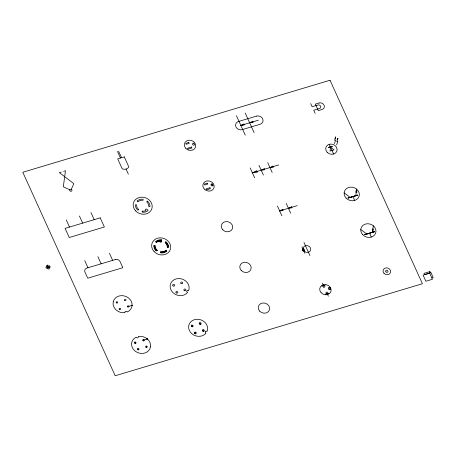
<?xml version="1.0" encoding="UTF-8"?>
<svg xmlns="http://www.w3.org/2000/svg" width="456" height="456" viewBox="0 0 456 456"><rect width="100%" height="100%" fill="white"/><g stroke="black" fill="none" stroke-linecap="round" stroke-linejoin="round"><path stroke-width="0.68" d="M160.33 241.384L160.404 240.301M160.558 241.589L160.643 240.301M160.797 241.594L160.882 240.306M335.702 136.982L335.508 138.578L334.932 138.39L335.702 136.982L334.613 140.38L335.616 140.083L334.476 143.6M337.885 138.236L337.685 139.827L337.115 139.639L337.885 138.236L336.79 141.634L337.793 141.331L336.653 144.848M355.811 195.59L356.683 189.143L355.669 192.17L356.848 192.392L356.683 189.143M372.444 232.218L372.278 228.969L373.458 229.186L372.444 232.218L373.316 225.771M71.278 189.325L73.844 183.66L59.36 172.596L61.229 172.037M240.836 125.451L243.897 123.958L244.359 124.972L240.836 125.451L258.392 120.19M252.39 172.847L256.785 170.698L257.452 172.163L252.39 172.847L278.724 164.958M279.648 210.917L282.709 209.424L283.17 210.438L279.648 210.917L297.204 205.656M63.612 171.325L65.482 170.766L63.31 186.812L69.791 189.77M211.664 183.996L212.314 183.802L213.146 185.626L212.49 185.82A1.083 0.94 19.3 0 1 211.082 185.21A1.083 0.94 19.3 0 1 211.664 183.996L212.49 185.82M348.048 197.915L357.709 195.025M348.093 198.012L357.749 195.117M348.139 198.109L357.795 195.214M364.68 234.544L374.342 231.654M364.726 234.64L374.382 231.745M364.766 234.737L374.427 231.842M128.905 306.301L132.103 305.343M321.822 286.129L325.27 285.091M144.187 339.959L147.385 339.002M325.516 294.268L328.97 293.231M429.677 273.172L423.094 275.145L425.864 281.249L432.448 279.277L429.37 272.466L430.686 272.072L433.2 277.601L431.883 277.995M344.137 192.882L350.003 197.328M360.77 229.51L366.635 233.956M137.176 201.039L138.065 201.786A6.184 5.386 19.3 0 1 143.059 200.287L143.138 199.243A7.376 6.43 19.3 0 0 137.176 201.028M310.713 103.597L312.138 106.727L317.957 104.983A2.086 1.818 19.3 0 1 320.539 106.151A2.086 1.818 19.3 0 1 319.656 108.46L313.728 110.232L315.147 113.362M329.192 144.296L333.627 154.06M352.927 196.565L354.694 200.458M369.559 233.193L371.327 237.086M329.112 287.411L330.036 289.446M245.203 113.048L254.072 132.582M267.752 162.701L272.186 172.465M286.231 203.399L290.666 213.163M303.97 242.467L309.88 255.491M322.449 283.165L323.555 285.604M327.254 293.744L328.36 296.189M301.935 246.776L304.893 253.285M236.425 115.676L245.294 135.21M258.974 165.328L263.408 175.098M277.43 206.032L281.865 215.802M250.196 167.956L254.63 177.726M199.813 322.751L200.549 324.364M202.994 329.745L203.724 331.364M118.571 151.187L121.53 157.696M126.061 169.079L128.358 174.146M117.477 151.517L120.43 158.027M191.794 325.151L192.529 326.77M194.974 332.145L195.704 333.763M90.944 212.536L94.175 219.661M109.423 253.234L112.655 260.359M143.23 339.583L143.817 340.877M146.188 346.104L146.775 347.392M79.424 215.99L82.656 223.109M97.903 256.688L101.135 263.807M134.965 342.063L135.552 343.351M137.923 348.578L138.51 349.872M66.257 219.934L69.489 227.054M84.736 260.632L87.968 267.752M48.467 266.321L49.009 267.518M47.071 266.737L47.612 267.94M166.144 250.64A6.663 5.808 19.3 0 1 160.757 252.248M166.503 250.948A7.148 6.23 19.3 0 1 160.729 252.67M166.32 250.794A6.908 6.019 19.3 0 1 160.74 252.459M165.961 250.486A6.424 5.597 19.3 0 1 160.768 252.037M156.59 250.823A6.931 6.042 19.3 0 1 154.151 245.459M156.739 250.675A6.692 5.831 19.3 0 1 154.39 245.493M156.892 250.521A6.452 5.62 19.3 0 1 154.624 245.527M157.046 250.372A6.207 5.409 19.3 0 1 154.863 245.562M330.355 146.849L330.093 151.056L334.014 149.881L330.355 146.849M161.122 240.318L161.036 241.594L160.387 241.589L160.102 240.517A6.663 5.808 19.3 0 0 156.454 241.936L156.283 241.788A6.851 5.974 19.3 0 1 161.122 240.318M161.373 240.13L161.264 241.805L160.204 241.805L159.925 240.745A6.424 5.597 19.3 0 0 156.471 242.227L155.941 241.783A7.096 6.179 19.3 0 1 161.373 240.13M161.623 239.947L161.487 242.022L160.016 242.016L159.748 240.985A6.184 5.386 19.3 0 0 156.499 242.529L155.599 241.777A7.336 6.39 19.3 0 1 161.623 239.947M131.721 305.32L132.286 305.435L131.727 305.286M147.003 338.985L147.573 339.093L147.003 338.985M160.786 251.826L160.711 252.863A7.376 6.43 19.3 0 0 166.679 251.085L165.779 250.333A6.184 5.386 19.3 0 1 160.786 251.826M142.232 211.117L142.152 212.16A7.336 6.39 19.3 0 0 148.194 210.376L146.433 208.871L145.321 209.652L145.937 210.581A6.184 5.386 19.3 0 1 142.232 211.117M147.408 201.113L146.678 201.888A6.184 5.386 19.3 0 1 148.776 206.545L149.956 206.671A7.376 6.43 19.3 0 0 147.408 201.113M165.887 241.811L165.157 242.586A6.184 5.386 19.3 0 1 167.255 247.243L168.435 247.369A7.376 6.43 19.3 0 0 165.887 241.811M165.921 242.125L165.482 242.586A6.424 5.597 19.3 0 1 167.506 247.061L168.207 247.135A7.148 6.23 19.3 0 0 165.927 242.113M165.944 242.438L165.802 242.586A6.663 5.808 19.3 0 1 167.745 246.873L167.968 246.895A6.897 6.008 19.3 0 0 165.944 242.438M138.721 209.521L137.94 210.273A7.296 6.355 19.3 0 1 135.432 204.738L136.623 204.898A5.968 5.198 19.3 0 0 138.721 209.521M157.2 250.219L156.419 250.971A7.296 6.355 19.3 0 1 153.911 245.436L155.103 245.596A5.968 5.198 19.3 0 0 157.2 250.219M252.698 121.319L249.637 122.818L253.16 122.339L252.698 121.319M264.229 168.726L261.168 170.219L264.691 169.74L264.229 168.726M273.03 166.087L269.969 167.58L273.492 167.107L273.03 166.087M291.509 206.785L288.448 208.278L291.971 207.805L291.509 206.785M330.024 80.245L22.8 172.265L115.197 375.755L422.421 283.735L330.024 80.245M256.437 116.12L238.505 121.49A4.828 4.207 19.3 0 0 235.963 126.876A4.828 4.207 19.3 0 0 242.199 129.629L260.131 124.26A4.828 4.207 19.3 0 0 262.673 118.873A4.828 4.207 19.3 0 0 256.437 116.12M124.271 156.875L117.688 158.848L122.214 168.811A5.272 4.594 19.3 0 0 128.831 166.913L124.271 156.875M319.057 102.999L315.37 104.105L318.322 110.62L322.016 109.514A3.859 3.363 19.3 0 0 324.051 105.205A3.859 3.363 19.3 0 0 319.057 102.999M188.767 142.477L185.803 143.366L186.225 144.284L189.183 143.401L188.767 142.477M193.834 143.104L193.184 143.304A1.083 0.94 19.3 0 0 192.603 144.512A1.083 0.94 19.3 0 0 194.011 145.122L194.666 144.928L193.834 143.104M191.509 147.054L187.553 148.24L187.969 149.163L191.925 147.978L191.509 147.054M207.246 183.175L204.282 184.059L204.704 184.982L207.662 184.099L207.246 183.175M332.367 146.245L328.537 147.391L332.367 146.245M100.212 217.854L65.1 228.37L69.255 237.513L104.367 226.997L100.212 217.854M209.988 187.752L206.032 188.938L206.448 189.861L210.404 188.676L209.988 187.752M47.829 265.124L46.592 265.495L48.251 269.137L49.482 268.766L47.829 265.124M49.704 265.951L45.834 267.108L46.375 268.31L50.245 267.148L49.704 265.951M115.351 259.549L86.919 268.065A3.671 3.198 19.3 0 0 84.987 272.164L87.734 278.211L122.846 267.695L120.099 261.647A3.671 3.198 19.3 0 0 115.351 259.549M429.751 271.656L423.989 273.383L424.542 274.603L430.304 272.876L429.751 271.656M127.617 306.854A0.764 0.667 19.3 0 0 128.9 306.706A0.764 0.667 19.3 0 0 128.028 305.771A0.764 0.667 19.3 0 0 127.617 306.854M119.352 309.328A0.764 0.667 19.3 0 0 120.635 309.185A0.764 0.667 19.3 0 0 119.757 308.245A0.764 0.667 19.3 0 0 119.352 309.328M116.394 302.812A0.764 0.667 19.3 0 0 117.676 302.664A0.764 0.667 19.3 0 0 116.799 301.724A0.764 0.667 19.3 0 0 116.394 302.812M124.659 300.333A0.764 0.667 19.3 0 0 125.941 300.19A0.764 0.667 19.3 0 0 125.064 299.25A0.764 0.667 19.3 0 0 124.659 300.333M113.225 301.912A9.65 8.407 19.3 0 0 125.018 312.622A1.18 1.032 19.3 0 1 125.685 311.357A1.18 1.032 19.3 0 1 127.184 312.012A9.65 8.407 19.3 0 0 128.17 297.717A9.65 8.407 19.3 0 0 113.225 301.912M142.962 340.638A0.764 0.667 19.3 0 0 144.244 340.495A0.764 0.667 19.3 0 0 143.366 339.555A0.764 0.667 19.3 0 0 142.962 340.638M134.697 343.117A0.764 0.667 19.3 0 0 135.979 342.975A0.764 0.667 19.3 0 0 135.101 342.034A0.764 0.667 19.3 0 0 134.697 343.117M137.655 349.632A0.764 0.667 19.3 0 0 138.938 349.49A0.764 0.667 19.3 0 0 138.06 348.549A0.764 0.667 19.3 0 0 137.655 349.632M145.92 347.158A0.764 0.667 19.3 0 0 147.202 347.016A0.764 0.667 19.3 0 0 146.325 346.075A0.764 0.667 19.3 0 0 145.92 347.158M150.491 346.873A9.65 8.407 19.3 0 0 138.31 336.522A1.18 1.032 19.3 0 1 137.695 337.81A1.18 1.032 19.3 0 1 136.179 337.201A9.65 8.407 19.3 0 0 135.774 351.565A9.65 8.407 19.3 0 0 150.491 346.873M69.996 190.859A1.157 1.009 19.3 0 0 71.934 190.642A1.157 1.009 19.3 0 0 70.612 189.223A1.157 1.009 19.3 0 0 69.996 190.859M135.603 210.854A9.65 8.407 19.3 0 0 151.74 209.053A9.65 8.407 19.3 0 0 140.722 197.22A9.65 8.407 19.3 0 0 135.603 210.854M154.082 251.552A9.65 8.407 19.3 0 0 170.219 249.745A9.65 8.407 19.3 0 0 159.201 237.912A9.65 8.407 19.3 0 0 154.082 251.552M176.124 292.809A1.003 0.872 19.3 0 0 177.8 292.627A1.003 0.872 19.3 0 0 176.66 291.395A1.003 0.872 19.3 0 0 176.124 292.809M172.949 285.815A1.003 0.872 19.3 0 0 174.625 285.627A1.003 0.872 19.3 0 0 173.48 284.401A1.003 0.872 19.3 0 0 172.949 285.815M180.969 283.415A1.003 0.872 19.3 0 0 182.645 283.227A1.003 0.872 19.3 0 0 181.499 281.996A1.003 0.872 19.3 0 0 180.969 283.415M184.144 290.409A1.003 0.872 19.3 0 0 185.82 290.221A1.003 0.872 19.3 0 0 184.674 288.99A1.003 0.872 19.3 0 0 184.144 290.409M186.926 290.962A1.271 1.106 19.3 0 0 187.501 292.524A9.65 8.407 19.3 0 1 171.45 290.814A9.65 8.407 19.3 0 1 178.706 278.548A9.65 8.407 19.3 0 1 188.636 290.614A1.271 1.106 19.3 0 0 186.926 290.962M205.405 331.66A1.271 1.106 19.3 0 0 205.981 333.222A9.65 8.407 19.3 0 1 189.93 331.506A9.65 8.407 19.3 0 1 197.186 319.246A9.65 8.407 19.3 0 1 207.115 331.312A1.271 1.106 19.3 0 0 205.405 331.66M194.604 333.427A0.958 0.832 19.3 0 0 196.222 333.33A0.958 0.832 19.3 0 0 195.196 332.11A0.958 0.832 19.3 0 0 194.604 333.427M191.429 326.433A0.958 0.832 19.3 0 0 193.048 326.331A0.958 0.832 19.3 0 0 192.016 325.111A0.958 0.832 19.3 0 0 191.429 326.433M199.449 324.034A0.958 0.832 19.3 0 0 201.067 323.931A0.958 0.832 19.3 0 0 200.036 322.711A0.958 0.832 19.3 0 0 199.449 324.034M202.624 331.027A0.958 0.832 19.3 0 0 204.242 330.925A0.958 0.832 19.3 0 0 203.211 329.705A0.958 0.832 19.3 0 0 202.624 331.027M185.791 148.377A5.791 5.044 19.3 0 0 195.476 147.294A5.791 5.044 19.3 0 0 188.864 140.197A5.791 5.044 19.3 0 0 185.791 148.377M204.271 189.075A5.791 5.044 19.3 0 0 213.955 187.992A5.791 5.044 19.3 0 0 207.343 180.895A5.791 5.044 19.3 0 0 204.271 189.075M222.75 229.773A5.791 5.044 19.3 0 0 232.435 228.69A5.791 5.044 19.3 0 0 225.823 221.593A5.791 5.044 19.3 0 0 222.75 229.773M241.23 270.471A5.791 5.044 19.3 0 0 250.914 269.388A5.791 5.044 19.3 0 0 244.302 262.291A5.791 5.044 19.3 0 0 241.23 270.471M259.709 311.169A5.791 5.044 19.3 0 0 269.393 310.086A5.791 5.044 19.3 0 0 262.781 302.989A5.791 5.044 19.3 0 0 259.709 311.169M302.527 250.675A1.208 1.049 19.3 0 0 304.545 250.447A1.208 1.049 19.3 0 0 303.166 248.97A1.208 1.049 19.3 0 0 302.527 250.675M304.089 251.039A3.859 3.363 19.3 0 0 310.547 250.315A3.859 3.363 19.3 0 0 306.141 245.584A3.859 3.363 19.3 0 0 304.089 251.039M323.224 286.921A0.958 0.832 19.3 0 0 324.82 286.744A0.958 0.832 19.3 0 0 323.726 285.57A0.958 0.832 19.3 0 0 323.224 286.921M326.188 293.447A0.958 0.832 19.3 0 0 327.784 293.271A0.958 0.832 19.3 0 0 326.695 292.102A0.958 0.832 19.3 0 0 326.188 293.447M328.69 289.07A1.208 1.049 19.3 0 0 330.708 288.847A1.208 1.049 19.3 0 0 329.329 287.365A1.208 1.049 19.3 0 0 328.69 289.07M321.155 292.763A5.791 5.044 19.3 0 0 330.839 291.68A5.791 5.044 19.3 0 0 324.222 284.584A5.791 5.044 19.3 0 0 321.155 292.763M327.163 152.264A5.791 5.044 19.3 0 0 336.847 151.181A5.791 5.044 19.3 0 0 330.229 144.085A5.791 5.044 19.3 0 0 327.163 152.264M346.07 198.064A7.723 6.726 19.3 0 0 358.98 196.621A7.723 6.726 19.3 0 0 350.162 187.154A7.723 6.726 19.3 0 0 346.07 198.064M362.702 234.692A7.723 6.726 19.3 0 0 375.613 233.25A7.723 6.726 19.3 0 0 366.795 223.782A7.723 6.726 19.3 0 0 362.702 234.692M385.964 271.913A1.208 1.049 19.3 0 0 387.982 271.69A1.208 1.049 19.3 0 0 386.602 270.208A1.208 1.049 19.3 0 0 385.964 271.913M384.015 273.332A3.859 3.363 19.3 0 0 390.473 272.608A3.859 3.363 19.3 0 0 386.061 267.877A3.859 3.363 19.3 0 0 384.015 273.332"/></g></svg>
